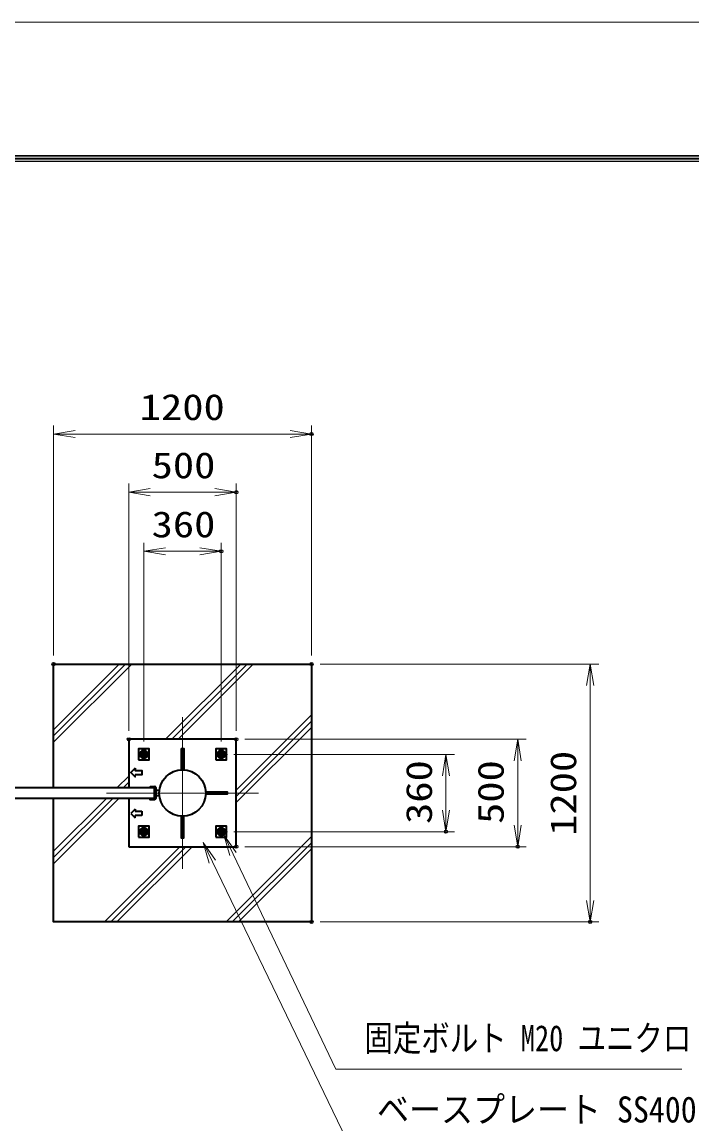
# Model space of a CAD drawing. Units: millimetres at full size. Extents: x -11880 to 11880, y -8400 to 8400.
# Drawn here: x 4241 to 7358, y 3271 to 8400 of the extents above; entities that cross this region are included whole.
import ezdxf
from ezdxf.enums import TextEntityAlignment as Align

# ---------------------------------------------------------------- set-up
doc = ezdxf.new("R2010")
doc.units = ezdxf.units.MM
doc.header["$LTSCALE"] = 30
doc.header["$PDMODE"] = 32
doc.header["$PDSIZE"] = 15
for name, pattern in [('DASHED', [7.5, 6, -1.5]), ('USER1', [18, 12, -1.5, 3, -1.5]), ('USER2', [9, 6, -0.75, 1.5, -0.75])]:
    doc.linetypes.add(name, pattern=pattern)
for name, color, linetype, lineweight in [('0-0_D-TTL', 7, 'Continuous', 18), ('0-1_外形線', 7, 'Continuous', 35), ('0-2_軸線', 200, 'USER1', 15), ('0-3_細線', 2, 'Continuous', 35), ('0-4_寸法線', 4, 'Continuous', 18), ('0-5_0', 7, 'Continuous', 18), ('0-7_隠れ線', 140, 'DASHED', 18), ('0-D_ハッチング', 253, 'Continuous', 13), ('0-E_AM_0N', 7, 'Continuous', 50), ('0-F_AM_4N', 4, 'Continuous', 25), ('1-0_AM_7N', 6, 'USER2', 18)]:
    doc.layers.add(name, color=color, linetype=linetype, lineweight=lineweight)
doc.layers.add('0-6_Defpoints', color=7, linetype='Continuous')
doc.styles.add('ＭＳ ゴシック', font='')
doc.styles.get('ＭＳ ゴシック').set_extended_font_data('MS Gothic')

# ---------------------------------------------------------------- blocks, each defined once
blk = doc.blocks.new('U55')
at = {"layer": '0-E_AM_0N'}
blk.add_lwpolyline([(5370339.4, 80460010.1), (5370789.4, 80459750.3), (5371239.4, 80460010.1), (5371239.4, 80460529.7), (5370789.4, 80460789.5), (5370339.4, 80460529.7)], close=True, dxfattribs=at)
for radius in [450, 259.4]:
    blk.add_circle((5370789.4, 80460269.9), radius, dxfattribs=at)
at = {"layer": '0-F_AM_4N'}
blk.add_arc((5370789.4, 80460269.9), 300, 260, 170, dxfattribs=at)
at = {"layer": '1-0_AM_7N'}
for p, q in [((5370217.8, 80460269.9), (5371361, 80460269.9)), ((5370789.4, 80460841.5), (5370789.4, 80459698.3))]:
    blk.add_line(p, q, dxfattribs=at)
blk = doc.blocks.new('U56')
at = {"layer": '0-E_AM_0N'}
blk.add_lwpolyline([(5381139.4, 80460010.1), (5381589.4, 80459750.3), (5382039.4, 80460010.1), (5382039.4, 80460529.7), (5381589.4, 80460789.5), (5381139.4, 80460529.7)], close=True, dxfattribs=at)
for radius in [450, 259.4]:
    blk.add_circle((5381589.4, 80460269.9), radius, dxfattribs=at)
at = {"layer": '0-F_AM_4N'}
blk.add_arc((5381589.4, 80460269.9), 300, 260, 170, dxfattribs=at)
at = {"layer": '1-0_AM_7N'}
for p, q in [((5381017.8, 80460269.9), (5382161, 80460269.9)), ((5381589.4, 80460841.5), (5381589.4, 80459698.3))]:
    blk.add_line(p, q, dxfattribs=at)
blk = doc.blocks.new('U57')
at = {"layer": '0-E_AM_0N'}
blk.add_lwpolyline([(5381139.4, 80449210.1), (5381589.4, 80448950.3), (5382039.4, 80449210.1), (5382039.4, 80449729.7), (5381589.4, 80449989.5), (5381139.4, 80449729.7)], close=True, dxfattribs=at)
for radius in [450, 259.4]:
    blk.add_circle((5381589.4, 80449469.9), radius, dxfattribs=at)
at = {"layer": '0-F_AM_4N'}
blk.add_arc((5381589.4, 80449469.9), 300, 260, 170, dxfattribs=at)
at = {"layer": '1-0_AM_7N'}
for p, q in [((5381017.8, 80449469.9), (5382161, 80449469.9)), ((5381589.4, 80450041.5), (5381589.4, 80448898.3))]:
    blk.add_line(p, q, dxfattribs=at)
blk = doc.blocks.new('U58')
at = {"layer": '0-E_AM_0N'}
blk.add_lwpolyline([(5370339.4, 80449210.1), (5370789.4, 80448950.3), (5371239.4, 80449210.1), (5371239.4, 80449729.7), (5370789.4, 80449989.5), (5370339.4, 80449729.7)], close=True, dxfattribs=at)
for radius in [450, 259.4]:
    blk.add_circle((5370789.4, 80449469.9), radius, dxfattribs=at)
at = {"layer": '0-F_AM_4N'}
blk.add_arc((5370789.4, 80449469.9), 300, 260, 170, dxfattribs=at)
at = {"layer": '1-0_AM_7N'}
for p, q in [((5370217.8, 80449469.9), (5371361, 80449469.9)), ((5370789.4, 80450041.5), (5370789.4, 80448898.3))]:
    blk.add_line(p, q, dxfattribs=at)
blk = doc.blocks.new('_Open')
at = {"layer": '0-5_0', "color": 4}
blk.add_line((-30, 5), (0, 0), dxfattribs=at)
blk.add_lwpolyline([(-30, -5), (0, 0), (-30, 0)], dxfattribs=at)
blk = doc.blocks.new('S37')
at = {"layer": '0-4_寸法線'}
for points in [[(5445858.3, 80416333.8), (5397565.5, 80416333.8), (5383243.9, 80446347.4), (5381952, 80449055)], [(5383695.2, 80446562.8), (5381952, 80449055), (5382792.7, 80446132.1)]]:
    blk.add_lwpolyline(points, dxfattribs=at)
at = {"layer": '0-4_寸法線', "color": 254, "style": 'ＭＳ ゴシック', "width": 0.8}
blk.add_text('固定ボルト M20 ユニクロ', height=3637, dxfattribs=at).set_placement((5401574.5, 80417734.4), align=Align.BOTTOM_LEFT)
blk = doc.blocks.new('S38')
at = {"layer": '0-4_寸法線'}
for points in [[(5453101.5, 80406376.8), (5399135.1, 80406376.8), (5380351.3, 80445283.7), (5379047, 80447985.4)], [(5380801.6, 80445501.1), (5379047, 80447985.4), (5379901.1, 80445066.4)]]:
    blk.add_lwpolyline(points, dxfattribs=at)
at = {"layer": '0-4_寸法線', "color": 254, "style": 'ＭＳ ゴシック', "width": 0.9}
blk.add_text('ベースプレート SS400 19t', height=3637, dxfattribs=at).set_placement((5403335.1, 80407777.3), align=Align.BOTTOM_LEFT)

msp = doc.modelspace()

# ---------------------------------------------------------------- linework, layer by layer
at = {"layer": '0-0_D-TTL'}
for points in [[(-11880, -8400), (11880, -8400), (11880, 8400), (-11880, 8400)], [(-11116.29, 7779.43), (11116.29, 7779.43), (11116.29, -7777.71), (-11116.29, -7777.71)], [(-11109.21, 7772.36), (11109.21, 7772.36), (11109.21, -7770.64), (-11109.21, -7770.64)], [(-11102.14, 7765.29), (11102.14, 7765.29), (11102.14, -7763.57), (-11102.14, -7763.57)], [(-11095.07, 7758.21), (11095.07, 7758.21), (11095.07, -7756.5), (-11095.07, -7756.5)], [(-11088, 7751.14), (11088, 7751.14), (11088, -7749.43), (-11088, -7749.43)]]:
    msp.add_lwpolyline(points, close=True, dxfattribs=at)
at = {"layer": '0-1_外形線'}
for p, q in [((4388.04, 4836.26), (4388.04, 5411.26)), ((4738.04, 5061.26), (4738.04, 4836.26)), ((5238.04, 5061.26), (4738.04, 5061.26)), ((5238.04, 4561.26), (5238.04, 5061.26)), ((4838.04, 4842.26), (4858.04, 4842.26)), ((4858.04, 4786.26), (4858.04, 4836.26)), ((4864.04, 4836.26), (4864.04, 4786.26)), ((4864.04, 4823.76), (4880.61, 4823.76)), ((4738.04, 4786.26), (4738.04, 4561.26)), ((4880.61, 4798.76), (4864.04, 4798.76)), ((4738.04, 4561.26), (5238.04, 4561.26))]:
    msp.add_line(p, q, dxfattribs=at)
for points in [[(4388.04, 5411.26), (5588.04, 5411.26), (5588.04, 4211.26), (4388.04, 4211.26), (4388.04, 4786.26)], [(4858.04, 4836.26), (4838.04, 4836.26), (4838.04, 4842.26)], [(4858.04, 4780.26), (4838.04, 4780.26), (4838.04, 4786.26), (4858.04, 4786.26)]]:
    msp.add_lwpolyline(points, dxfattribs=at)
for points in [[(4783.04, 4966.26), (4833.04, 4966.26), (4833.04, 5016.26), (4783.04, 5016.26)], [(5143.04, 4966.26), (5193.04, 4966.26), (5193.04, 5016.26), (5143.04, 5016.26)], [(858.04, 4836.26), (4858.04, 4836.26), (4858.04, 4786.26), (858.04, 4786.26)], [(4783.04, 4606.26), (4833.04, 4606.26), (4833.04, 4656.26), (4783.04, 4656.26)], [(5143.04, 4606.26), (5193.04, 4606.26), (5193.04, 4656.26), (5143.04, 4656.26)]]:
    msp.add_lwpolyline(points, close=True, dxfattribs=at)
msp.add_circle((4988.04, 4811.26), 108.15, dxfattribs=at)
for centre, start, end in [((4858.04, 4836.26), 0, 90), ((4858.04, 4786.26), 270, 0)]:
    msp.add_arc(centre, 6, start, end, dxfattribs=at)
at = {"layer": '0-2_軸線'}
for p, q in [((4988.04, 4811.26), (4988.04, 5164.82)), ((4988.04, 4811.26), (4634.49, 4811.26)), ((4858.04, 4811.26), (5018.53, 4811.26)), ((4988.04, 4811.26), (5341.59, 4811.26)), ((4988.04, 4811.26), (4988.04, 4457.71))]:
    msp.add_line(p, q, dxfattribs=at)
at = {"layer": '0-3_細線'}
for p, q in [((4982.04, 5019.16), (4982.04, 4919.25)), ((4864.04, 4827.76), (4868.04, 4823.76)), ((4868.04, 4798.76), (4864.04, 4794.76)), ((4768.04, 4736.26), (4748.04, 4716.26)), ((4768.04, 4736.26), (4768.04, 4726.26)), ((4768.04, 4726.26), (4798.04, 4726.26)), ((4798.04, 4726.26), (4798.04, 4706.26)), ((4748.04, 4716.26), (4768.04, 4696.26)), ((4798.04, 4706.26), (4768.04, 4706.26)), ((4768.04, 4696.26), (4768.04, 4706.26))]:
    msp.add_line(p, q, dxfattribs=at)
for points in [[(4982.04, 5019.16), (4994.04, 5019.16), (4994.04, 4919.41)], [(4768.04, 4926.26), (4748.04, 4906.26), (4768.04, 4886.26), (4768.04, 4896.26)], [(4768.04, 4926.26), (4768.04, 4916.26), (4798.04, 4916.26), (4798.04, 4896.26), (4768.04, 4896.26)], [(5096.02, 4817.26), (5195.94, 4817.26), (5195.94, 4805.26), (5096.02, 4805.26)], [(4982.04, 4703.28), (4982.04, 4603.36), (4994.04, 4603.36), (4994.04, 4703.11)]]:
    msp.add_lwpolyline(points, dxfattribs=at)
at = {"layer": '0-4_寸法線'}
for p, q in [((4388.04, 5451.26), (4388.04, 6522.2)), ((5588.04, 5451.26), (5588.04, 6522.2)), ((4388.04, 6482.2), (5588.04, 6482.2)), ((4738.04, 5101.26), (4738.04, 6251.26)), ((4738.04, 6211.26), (5238.04, 6211.26)), ((5238.04, 5101.26), (5238.04, 6251.26)), ((4808.04, 5050.32), (4808.04, 5976.35)), ((5168.04, 5050.32), (5168.04, 5976.35)), ((4808.04, 5936.35), (5168.04, 5936.35)), ((5628.04, 5411.26), (6924.38, 5411.26)), ((6884.38, 5411.26), (6884.38, 4211.26)), ((5278.04, 5061.26), (6587.25, 5061.26)), ((6547.25, 5061.26), (6547.25, 4561.26)), ((5227.09, 4991.26), (6253.39, 4991.26)), ((6213.39, 4991.26), (6213.39, 4631.26)), ((5227.09, 4631.26), (6253.39, 4631.26)), ((5278.04, 4561.26), (6587.25, 4561.26)), ((5628.04, 4211.26), (6924.38, 4211.26))]:
    msp.add_line(p, q, dxfattribs=at)
at = {"layer": '0-6_Defpoints'}
for p in [(5588.04, 6482.2), (5238.04, 6211.26), (5168.04, 5936.35), (4388.04, 5411.26), (5588.04, 5411.26), (5588.04, 5411.26), (4738.04, 5061.26), (5238.04, 5061.26), (5238.04, 5061.26), (4808.04, 5010.32), (5168.04, 5010.32), (5187.09, 4991.26), (5187.09, 4631.26), (6213.39, 4631.26), (5238.04, 4561.26), (6547.25, 4561.26), (5588.04, 4211.26), (6884.38, 4211.26)]:
    msp.add_point(p, dxfattribs=at)
at = {"layer": '0-7_隠れ線'}
for centre in [(4808.04, 4991.26), (5168.04, 4991.26), (4808.04, 4631.26), (5168.04, 4631.26)]:
    msp.add_circle(centre, 20, dxfattribs=at)
at = {"layer": '0-D_ハッチング'}
for p, q in [((4388.04, 5105.91), (4693.39, 5411.26)), ((4388.04, 5076.91), (4722.39, 5411.26)), ((4388.04, 5047.91), (4751.39, 5411.26)), ((4909.08, 5061.26), (5259.08, 5411.26)), ((4938.08, 5061.26), (5288.08, 5411.26)), ((4967.08, 5061.26), (5317.08, 5411.26)), ((5238.04, 4824.54), (5588.04, 5174.54)), ((5238.04, 4795.54), (5588.04, 5145.54)), ((5238.04, 4766.54), (5588.04, 5116.54)), ((4684.08, 4836.26), (4738.04, 4890.22)), ((4713.08, 4836.26), (4738.04, 4861.22)), ((4388.04, 4540.22), (4634.08, 4786.26)), ((4388.04, 4511.22), (4663.08, 4786.26)), ((4388.04, 4482.22), (4692.08, 4786.26)), ((5190.45, 4211.26), (5588.04, 4608.85)), ((5219.45, 4211.26), (5588.04, 4579.85)), ((4624.76, 4211.26), (4974.76, 4561.26)), ((4653.76, 4211.26), (5003.76, 4561.26)), ((4682.76, 4211.26), (5032.76, 4561.26)), ((5248.45, 4211.26), (5588.04, 4550.85))]:
    msp.add_line(p, q, dxfattribs=at)

# ---------------------------------------------------------------- block references
at = {"layer": '0-4_寸法線', "xscale": 3.333333, "yscale": 3.333333}
for p, rotation in [((4388.04, 6482.2), 180), ((4738.04, 6211.26), 180), ((4808.04, 5936.35), 180), ((6884.38, 5411.26), 90), ((6547.25, 5061.26), 90), ((6213.39, 4991.26), 90), ((6213.39, 4631.26), 270), ((6547.25, 4561.26), 270), ((6884.38, 4211.26), 270)]:
    msp.add_blockref('_Open', p, dxfattribs=dict(at, rotation=rotation))
at = {"layer": '0-4_寸法線'}
for name, p, xscale, yscale in [('_Open', (5588.04, 6482.2), 3.333333, 3.333333), ('_Open', (5238.04, 6211.26), 3.333333, 3.333333), ('_Open', (5168.04, 5936.35), 3.333333, 3.333333), ('S37', (-174218.27, -2677017.73), 0.03333333, 0.03333333), ('S38', (-174218.27, -2677017.73), 0.03333333, 0.03333333)]:
    msp.add_blockref(name, p, dxfattribs=dict(at, xscale=xscale, yscale=yscale))
at = {"layer": '0-E_AM_0N', "xscale": 0.03333333, "yscale": 0.03333333}
for name in ['U55', 'U56', 'U58', 'U57']:
    msp.add_blockref(name, (-174218.27, -2677017.73), dxfattribs=at)

# ---------------------------------------------------------------- texts
at = {"layer": '0-4_寸法線', "color": 254, "style": 'ＭＳ ゴシック', "width": 1.2}
for s, p in [('1200', (4788.84, 6510.88)), ('500', (4844.04, 6239.95)), ('360', (4844.04, 5965.03))]:
    msp.add_text(s, height=121.2, dxfattribs=at).set_placement(p, align=Align.BOTTOM_LEFT)
for s, p in [('1200', (6855.69, 4612.06)), ('360', (6184.7, 4667.26)), ('500', (6518.56, 4667.26))]:
    msp.add_text(s, height=121.2, rotation=90, dxfattribs=at).set_placement(p, align=Align.BOTTOM_LEFT)

doc.saveas('drawing.dxf')
